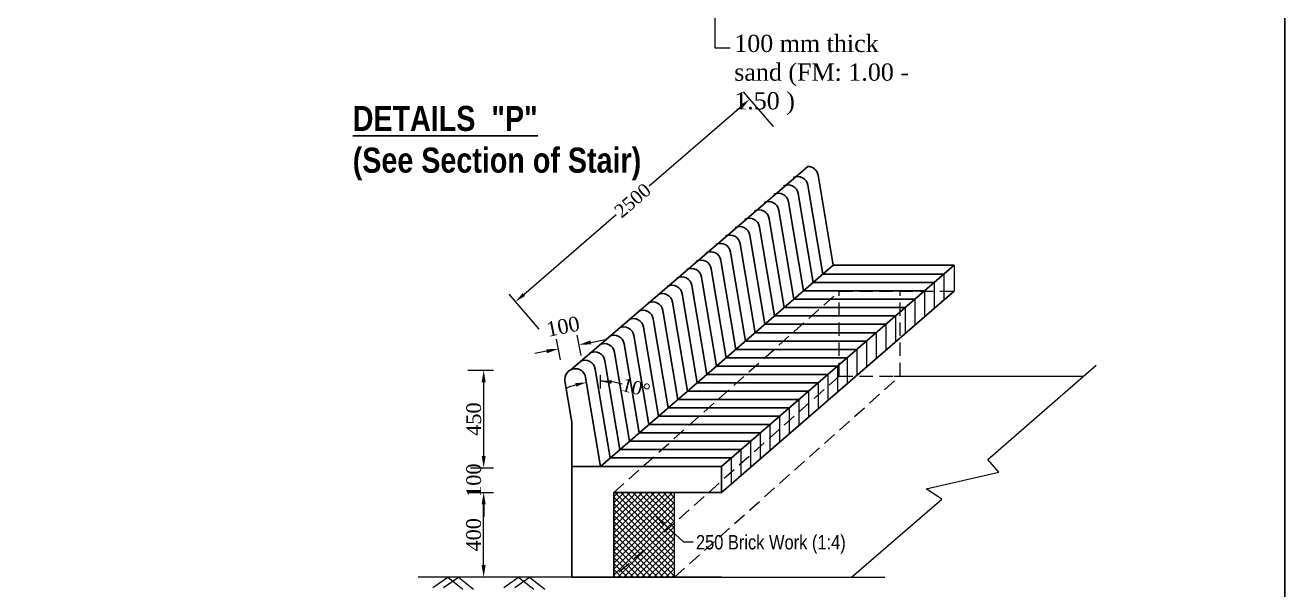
# Model space of a CAD drawing. Header units: metres. Extents: x -2434 to 11656, y -15288 to 8109.
# Drawn here: x 2378.8 to 2425.8, y -13504.94 to -13483.88 of the extents above; entities that cross this region are included whole.
import ezdxf

# ---------------------------------------------------------------- set-up
doc = ezdxf.new("R2010")
doc.units = ezdxf.units.M
doc.linetypes.add('DASHED', pattern=[0.75, 0.5, -0.25])
doc.layers.add('Blocks', color=11, linetype='Continuous', lineweight=9)
doc.layers.add('Layer1', color=7, linetype='Continuous', lineweight=13)
doc.styles.get("Standard").update_dxf_attribs({"font": 'times.ttf'})
doc.styles.add('TIMES', font='ARIALN.TTF')
doc.dimstyles.get("Standard").update_dxf_attribs({"dimtxt": 0.5, "dimasz": 0.4075, "dimexe": 0.364, "dimexo": 0.219, "dimgap": 0.09, "dimtad": 0, "dimdec": 0, "dimlfac": 1000, "dimzin": 0, "dimdsep": 46, "dimtxsty": 'Standard', "dimcen": 0.09, "dimadec": 0, "dimazin": 0, "dimtfac": 1, "dimtdec": 0, "dimtofl": 0, "dimtmove": 0, "dimatfit": 3, "dimfxl": 1, "dimtolj": 1, "dimtzin": 0, "dimarcsym": 0})
pattern_1 = [(45, (3992.27643, -9659.2829), (-0.1122532015, 0.1122532015), []), (135, (3992.27643, -9659.2829), (-0.1122532015, -0.1122532015), [])]

# ---------------------------------------------------------------- blocks, each defined once
blk = doc.blocks.new('*D703')
at = {"layer": 'Defpoints', "color": 0, "lineweight": -3}
for p in [(2395.076, -13501.31), (2395.902, -13501.31), (2396.538, -13504.473)]:
    blk.add_point(p, dxfattribs=at)
at = {"layer": 'Layer1', "color": 0, "lineweight": -2}
for p, q in [((2395.295, -13501.31), (2396.266, -13501.31)), ((2396.319, -13504.473), (2395.538, -13504.473))]:
    blk.add_line(p, q, dxfattribs=at)
at = {"layer": 'Layer1', "color": 7, "lineweight": -2}
blk.add_line((2395.902, -13504.023), (2395.902, -13501.76), dxfattribs=at)
at = {"layer": 'Layer1', "color": 7, "lineweight": -3}
for points in [[(2395.827, -13501.76), (2395.977, -13501.76), (2395.902, -13501.31)], [(2395.827, -13504.023), (2395.977, -13504.023), (2395.902, -13504.473)]]:
    blk.add_solid(points, dxfattribs=at)
at = {"layer": 'Layer1', "color": 0, "lineweight": 13, "insert": (2395.532, -13502.892), "char_height": 0.55, "attachment_point": 5, "rotation": 90}
blk.add_mtext('\\A1;400', dxfattribs=at)
blk = doc.blocks.new('*D704')
at = {"layer": 'Defpoints', "color": 0, "lineweight": -3}
for p in [(2395.219, -13500.398), (2395.904, -13500.398), (2395.076, -13501.31)]:
    blk.add_point(p, dxfattribs=at)
at = {"layer": 'Layer1', "color": 7, "lineweight": -2}
for p, q in [((2395.904, -13499.948), (2395.904, -13499.498)), ((2395.904, -13501.76), (2395.904, -13502.21))]:
    blk.add_line(p, q, dxfattribs=at)
at = {"layer": 'Layer1', "color": 0, "lineweight": -2}
for p, q in [((2395.438, -13500.398), (2396.268, -13500.398)), ((2395.295, -13501.31), (2396.268, -13501.31))]:
    blk.add_line(p, q, dxfattribs=at)
at = {"layer": 'Layer1', "color": 7, "lineweight": -3}
for points in [[(2395.829, -13499.948), (2395.979, -13499.948), (2395.904, -13500.398)], [(2395.829, -13501.76), (2395.979, -13501.76), (2395.904, -13501.31)]]:
    blk.add_solid(points, dxfattribs=at)
at = {"layer": 'Layer1', "color": 0, "lineweight": 13, "insert": (2395.534, -13500.854), "char_height": 0.55, "attachment_point": 5, "rotation": 90}
blk.add_mtext('\\A1;100', dxfattribs=at)
blk = doc.blocks.new('*D705')
at = {"layer": 'Defpoints', "color": 0, "lineweight": -3}
for p in [(2395.093, -13496.754), (2395.904, -13496.754), (2395.198, -13500.398)]:
    blk.add_point(p, dxfattribs=at)
at = {"layer": 'Layer1', "color": 0, "lineweight": -2}
for p, q in [((2395.312, -13496.754), (2396.268, -13496.754)), ((2395.417, -13500.398), (2396.268, -13500.398))]:
    blk.add_line(p, q, dxfattribs=at)
at = {"layer": 'Layer1', "color": 7, "lineweight": -2}
blk.add_line((2395.904, -13499.948), (2395.904, -13497.204), dxfattribs=at)
at = {"layer": 'Layer1', "color": 7, "lineweight": -3}
for points in [[(2395.829, -13497.204), (2395.979, -13497.204), (2395.904, -13496.754)], [(2395.829, -13499.948), (2395.979, -13499.948), (2395.904, -13500.398)]]:
    blk.add_solid(points, dxfattribs=at)
at = {"layer": 'Layer1', "color": 0, "lineweight": 13, "insert": (2395.534, -13498.576), "char_height": 0.55, "attachment_point": 5, "rotation": 90}
blk.add_mtext('\\A1;450', dxfattribs=at)
blk = doc.blocks.new('*D708')
at = {"layer": 'Blocks', "color": 0, "linetype": 'ByBlock', "lineweight": -2, "ltscale": 0.5}
for p, q in [((2406.713, -13487.663), (2405.594, -13486.368)), ((2405.524, -13486.909), (2402.073, -13489.891)), ((2397.401, -13493.929), (2400.852, -13490.947)), ((2397.974, -13495.215), (2396.855, -13493.92))]:
    blk.add_line(p, q, dxfattribs=at)
at = {"layer": 'Blocks', "color": 0, "linetype": 'ByBlock', "lineweight": -3, "ltscale": 0.5}
for points in [[(2405.479, -13486.858), (2405.568, -13486.961), (2405.832, -13486.643)], [(2397.357, -13493.877), (2397.445, -13493.98), (2397.093, -13494.195)]]:
    blk.add_solid(points, dxfattribs=at)
at = {"layer": 'Defpoints', "color": 0, "linetype": 'ByBlock', "lineweight": -3, "ltscale": 0.5}
for p in [(2405.832, -13486.643), (2406.857, -13487.829), (2398.117, -13495.381)]:
    blk.add_point(p, dxfattribs=at)
at = {"layer": 'Blocks', "color": 0, "linetype": 'ByBlock', "lineweight": 13, "ltscale": 0.5, "insert": (2401.462, -13490.419), "char_height": 0.5, "attachment_point": 5, "rotation": 40.8322}
blk.add_mtext('\\A1;2500', dxfattribs=at)
blk = doc.blocks.new('*D741')
at = {"layer": 'Defpoints', "color": 0, "lineweight": -3}
for p in [(2395.076, -13501.31), (2395.902, -13501.31), (2396.538, -13504.473)]:
    blk.add_point(p, dxfattribs=at)
at = {"layer": 'Layer1', "color": 0, "lineweight": -2}
for p, q in [((2395.295, -13501.31), (2396.266, -13501.31)), ((2396.319, -13504.473), (2395.538, -13504.473))]:
    blk.add_line(p, q, dxfattribs=at)
at = {"layer": 'Layer1', "color": 7, "lineweight": -2}
blk.add_line((2395.902, -13504.023), (2395.902, -13501.76), dxfattribs=at)
at = {"layer": 'Layer1', "color": 7, "lineweight": -3}
for points in [[(2395.827, -13501.76), (2395.977, -13501.76), (2395.902, -13501.31)], [(2395.827, -13504.023), (2395.977, -13504.023), (2395.902, -13504.473)]]:
    blk.add_solid(points, dxfattribs=at)
at = {"layer": 'Layer1', "color": 0, "lineweight": 13, "insert": (2395.532, -13502.892), "char_height": 0.55, "attachment_point": 5, "rotation": 90}
blk.add_mtext('\\A1;400', dxfattribs=at)
blk = doc.blocks.new('*D742')
at = {"layer": 'Defpoints', "color": 0, "lineweight": -3}
for p in [(2395.219, -13500.398), (2395.904, -13500.398), (2395.076, -13501.31)]:
    blk.add_point(p, dxfattribs=at)
at = {"layer": 'Layer1', "color": 7, "lineweight": -2}
for p, q in [((2395.904, -13499.948), (2395.904, -13499.498)), ((2395.904, -13501.76), (2395.904, -13502.21))]:
    blk.add_line(p, q, dxfattribs=at)
at = {"layer": 'Layer1', "color": 0, "lineweight": -2}
for p, q in [((2395.438, -13500.398), (2396.268, -13500.398)), ((2395.295, -13501.31), (2396.268, -13501.31))]:
    blk.add_line(p, q, dxfattribs=at)
at = {"layer": 'Layer1', "color": 7, "lineweight": -3}
for points in [[(2395.829, -13499.948), (2395.979, -13499.948), (2395.904, -13500.398)], [(2395.829, -13501.76), (2395.979, -13501.76), (2395.904, -13501.31)]]:
    blk.add_solid(points, dxfattribs=at)
at = {"layer": 'Layer1', "color": 0, "lineweight": 13, "insert": (2395.534, -13500.854), "char_height": 0.55, "attachment_point": 5, "rotation": 90}
blk.add_mtext('\\A1;100', dxfattribs=at)
blk = doc.blocks.new('*D743')
at = {"layer": 'Defpoints', "color": 0, "lineweight": -3}
for p in [(2395.093, -13496.754), (2395.904, -13496.754), (2395.198, -13500.398)]:
    blk.add_point(p, dxfattribs=at)
at = {"layer": 'Layer1', "color": 0, "lineweight": -2}
for p, q in [((2395.312, -13496.754), (2396.268, -13496.754)), ((2395.417, -13500.398), (2396.268, -13500.398))]:
    blk.add_line(p, q, dxfattribs=at)
at = {"layer": 'Layer1', "color": 7, "lineweight": -2}
blk.add_line((2395.904, -13499.948), (2395.904, -13497.204), dxfattribs=at)
at = {"layer": 'Layer1', "color": 7, "lineweight": -3}
for points in [[(2395.829, -13497.204), (2395.979, -13497.204), (2395.904, -13496.754)], [(2395.829, -13499.948), (2395.979, -13499.948), (2395.904, -13500.398)]]:
    blk.add_solid(points, dxfattribs=at)
at = {"layer": 'Layer1', "color": 0, "lineweight": 13, "insert": (2395.534, -13498.576), "char_height": 0.55, "attachment_point": 5, "rotation": 90}
blk.add_mtext('\\A1;450', dxfattribs=at)
blk = doc.blocks.new('*D746')
at = {"layer": 'Blocks', "color": 0, "linetype": 'ByBlock', "lineweight": -2, "ltscale": 0.5}
for p, q in [((2406.713, -13487.663), (2405.594, -13486.368)), ((2405.524, -13486.909), (2402.073, -13489.891)), ((2397.401, -13493.929), (2400.852, -13490.947)), ((2397.974, -13495.215), (2396.855, -13493.92))]:
    blk.add_line(p, q, dxfattribs=at)
at = {"layer": 'Blocks', "color": 0, "linetype": 'ByBlock', "lineweight": -3, "ltscale": 0.5}
for points in [[(2405.479, -13486.858), (2405.568, -13486.961), (2405.832, -13486.643)], [(2397.357, -13493.877), (2397.445, -13493.98), (2397.093, -13494.195)]]:
    blk.add_solid(points, dxfattribs=at)
at = {"layer": 'Defpoints', "color": 0, "linetype": 'ByBlock', "lineweight": -3, "ltscale": 0.5}
for p in [(2405.832, -13486.643), (2406.857, -13487.829), (2398.117, -13495.381)]:
    blk.add_point(p, dxfattribs=at)
at = {"layer": 'Blocks', "color": 0, "linetype": 'ByBlock', "lineweight": 13, "ltscale": 0.5, "insert": (2401.462, -13490.419), "char_height": 0.5, "attachment_point": 5, "rotation": 40.8322}
blk.add_mtext('\\A1;2500', dxfattribs=at)

msp = doc.modelspace()

# ---------------------------------------------------------------- hatches: boundary and pattern name
at = {"layer": 'Blocks', "linetype": 'ByBlock', "lineweight": 5, "ltscale": 0.5}
h = msp.add_hatch(dxfattribs=at)
h.set_pattern_fill('ANSI37', color=0, scale=0.05, style=0)
h.set_pattern_definition(pattern_1)
h.paths.add_polyline_path([(2403.026634, -13504.473215), (2403.026634, -13501.309909), (2400.759104, -13501.309909), (2400.759104, -13504.473215)])
h = msp.add_hatch(dxfattribs=at)
h.set_pattern_fill('ANSI37', color=0, scale=0.05, style=0)
h.set_pattern_definition(pattern_1)
h.paths.add_polyline_path([(2403.026634, -13504.473215), (2403.026634, -13501.309909), (2400.759104, -13501.309909), (2400.759104, -13504.473215)])

# ---------------------------------------------------------------- linework, layer by layer
at = {"color": 0, "linetype": 'DASHED', "lineweight": 9}
for p, q in [((2400.759104, -13501.309909), (2409.172365, -13493.807348)), ((2400.759104, -13501.309909), (2409.172365, -13493.807348)), ((2409.172365, -13493.807348), (2413.460216, -13493.807348)), ((2409.172365, -13496.970653), (2409.172365, -13493.807348)), ((2409.172365, -13493.807348), (2413.460216, -13493.807348)), ((2409.172365, -13496.970653), (2409.172365, -13493.807348)), ((2411.439894, -13496.970653), (2411.439894, -13493.807348)), ((2411.439894, -13496.970653), (2411.439894, -13493.807348)), ((2409.172365, -13496.970653), (2400.759104, -13504.473215)), ((2409.172365, -13496.970653), (2400.759104, -13504.473215)), ((2403.026634, -13504.473215), (2411.439894, -13496.970653)), ((2403.026634, -13504.473215), (2411.439894, -13496.970653)), ((2409.172365, -13496.970653), (2411.439894, -13496.970653)), ((2409.172365, -13496.970653), (2411.439894, -13496.970653))]:
    msp.add_line(p, q, dxfattribs=at)
at = {"color": 0, "linetype": 'Continuous', "lineweight": -3, "ltscale": 0.5}
for p, q in [((2411.202593, -13496.970653), (2418.289812, -13496.970653)), ((2411.202593, -13496.970653), (2418.289812, -13496.970653)), ((2403.026634, -13504.473215), (2403.026634, -13501.309909)), ((2403.026634, -13504.473215), (2403.026634, -13501.309909))]:
    msp.add_line(p, q, dxfattribs=at)
msp.add_lwpolyline([(2409.633068, -13504.473215), (2413.002778, -13501.561255), (2412.413864, -13501.171089), (2415.131108, -13500.561365), (2414.715881, -13500.080865), (2418.760432, -13496.561097)], dxfattribs=at)
msp.add_lwpolyline([(2409.633068, -13504.473215), (2413.002778, -13501.561255), (2412.413864, -13501.171089), (2415.131108, -13500.561365), (2414.715881, -13500.080865), (2418.760432, -13496.561097)], dxfattribs=at)
at = {"layer": 'Blocks', "color": 0, "linetype": 'ByBlock', "lineweight": 30, "ltscale": 0.5}
for p, q in [((2399.149708, -13496.734229), (2407.996387, -13489.14748)), ((2399.149708, -13496.734229), (2407.996387, -13489.14748)), ((2408.947666, -13492.835325), (2408.38159, -13489.473248)), ((2408.947666, -13492.835325), (2408.38159, -13489.473248)), ((2408.199985, -13493.481439), (2407.64135, -13490.163556)), ((2408.199985, -13493.481439), (2407.64135, -13490.163556)), ((2408.560633, -13493.169782), (2408.001998, -13489.851899)), ((2408.560633, -13493.169782), (2408.001998, -13489.851899)), ((2407.839337, -13493.793096), (2407.280702, -13490.475213)), ((2407.839337, -13493.793096), (2407.280702, -13490.475213)), ((2407.118041, -13494.416409), (2406.559406, -13491.098526)), ((2407.118041, -13494.416409), (2406.559406, -13491.098526)), ((2407.478689, -13494.104752), (2406.920054, -13490.786869)), ((2407.478689, -13494.104752), (2406.920054, -13490.786869)), ((2406.757392, -13494.728066), (2406.198758, -13491.410183)), ((2406.757392, -13494.728066), (2406.198758, -13491.410183)), ((2406.036096, -13495.351379), (2405.477461, -13492.033496)), ((2406.036096, -13495.351379), (2405.477461, -13492.033496)), ((2406.396744, -13495.039723), (2405.838109, -13491.721839)), ((2406.396744, -13495.039723), (2405.838109, -13491.721839)), ((2405.675448, -13495.663036), (2405.116813, -13492.345153)), ((2405.675448, -13495.663036), (2405.116813, -13492.345153)), ((2400.265726, -13500.337886), (2408.947666, -13492.835325)), ((2400.265726, -13500.337886), (2408.947666, -13492.835325)), ((2404.954152, -13496.286349), (2404.395517, -13492.968466)), ((2404.954152, -13496.286349), (2404.395517, -13492.968466)), ((2405.3148, -13495.974693), (2404.756165, -13492.65681)), ((2405.3148, -13495.974693), (2404.756165, -13492.65681)), ((2404.778276, -13500.337886), (2413.460216, -13492.835325)), ((2404.778276, -13500.337886), (2413.460216, -13492.835325)), ((2408.947666, -13492.835325), (2413.460216, -13492.835325)), ((2408.947666, -13492.835325), (2413.460216, -13492.835325)), ((2404.593504, -13496.598006), (2404.034869, -13493.280123)), ((2404.593504, -13496.598006), (2404.034869, -13493.280123)), ((2408.199985, -13493.481439), (2412.712535, -13493.481439)), ((2408.199985, -13493.481439), (2412.712535, -13493.481439)), ((2408.560633, -13493.169782), (2413.073183, -13493.169782)), ((2408.560633, -13493.169782), (2413.073183, -13493.169782)), ((2403.872207, -13497.221319), (2403.313572, -13493.903436)), ((2403.872207, -13497.221319), (2403.313572, -13493.903436)), ((2404.232855, -13496.909663), (2403.674221, -13493.59178)), ((2404.232855, -13496.909663), (2403.674221, -13493.59178)), ((2404.778276, -13501.309909), (2413.460216, -13493.807348)), ((2404.778276, -13501.309909), (2413.460216, -13493.807348)), ((2407.839337, -13493.793096), (2412.351887, -13493.793096)), ((2407.839337, -13493.793096), (2412.351887, -13493.793096)), ((2403.511559, -13497.532976), (2402.952924, -13494.215093)), ((2403.511559, -13497.532976), (2402.952924, -13494.215093)), ((2407.118041, -13494.416409), (2411.630591, -13494.416409)), ((2407.118041, -13494.416409), (2411.630591, -13494.416409)), ((2407.478689, -13494.104752), (2411.991239, -13494.104752)), ((2407.478689, -13494.104752), (2411.991239, -13494.104752)), ((2402.790263, -13498.156289), (2402.231628, -13494.838406)), ((2402.790263, -13498.156289), (2402.231628, -13494.838406)), ((2403.150911, -13497.844633), (2402.592276, -13494.52675)), ((2403.150911, -13497.844633), (2402.592276, -13494.52675)), ((2406.757392, -13494.728066), (2411.269943, -13494.728066)), ((2406.757392, -13494.728066), (2411.269943, -13494.728066)), ((2402.429615, -13498.467946), (2401.87098, -13495.150063)), ((2402.429615, -13498.467946), (2401.87098, -13495.150063)), ((2406.036096, -13495.351379), (2410.548646, -13495.351379)), ((2406.036096, -13495.351379), (2410.548646, -13495.351379)), ((2406.396744, -13495.039723), (2410.909295, -13495.039723)), ((2406.396744, -13495.039723), (2410.909295, -13495.039723)), ((2401.708318, -13499.09126), (2401.149684, -13495.773376)), ((2401.708318, -13499.09126), (2401.149684, -13495.773376)), ((2402.068967, -13498.779603), (2401.510332, -13495.46172)), ((2402.068967, -13498.779603), (2401.510332, -13495.46172)), ((2405.675448, -13495.663036), (2410.187998, -13495.663036)), ((2405.675448, -13495.663036), (2410.187998, -13495.663036)), ((2401.34767, -13499.402916), (2400.789035, -13496.085033)), ((2401.34767, -13499.402916), (2400.789035, -13496.085033)), ((2404.954152, -13496.286349), (2409.466702, -13496.286349)), ((2404.954152, -13496.286349), (2409.466702, -13496.286349)), ((2405.3148, -13495.974693), (2409.82735, -13495.974693)), ((2405.3148, -13495.974693), (2409.82735, -13495.974693)), ((2400.626374, -13500.02623), (2400.067739, -13496.708347)), ((2400.626374, -13500.02623), (2400.067739, -13496.708347)), ((2400.987022, -13499.714573), (2400.428387, -13496.39669)), ((2400.987022, -13499.714573), (2400.428387, -13496.39669)), ((2404.593504, -13496.598006), (2409.106054, -13496.598006)), ((2404.593504, -13496.598006), (2409.106054, -13496.598006)), ((2399.196604, -13498.693451), (2398.936685, -13497.149717)), ((2399.196604, -13498.693451), (2398.936685, -13497.149717)), ((2400.265726, -13500.337886), (2399.707091, -13497.020003)), ((2400.265726, -13500.337886), (2399.707091, -13497.020003)), ((2403.872207, -13497.221319), (2408.384758, -13497.221319)), ((2403.872207, -13497.221319), (2408.384758, -13497.221319)), ((2404.232855, -13496.909663), (2408.745406, -13496.909663)), ((2404.232855, -13496.909663), (2408.745406, -13496.909663)), ((2403.511559, -13497.532976), (2408.024109, -13497.532976)), ((2403.511559, -13497.532976), (2408.024109, -13497.532976)), ((2402.790263, -13498.156289), (2407.302813, -13498.156289)), ((2402.790263, -13498.156289), (2407.302813, -13498.156289)), ((2403.150911, -13497.844633), (2407.663461, -13497.844633)), ((2403.150911, -13497.844633), (2407.663461, -13497.844633)), ((2402.429615, -13498.467946), (2406.942165, -13498.467946)), ((2402.429615, -13498.467946), (2406.942165, -13498.467946)), ((2399.196604, -13504.473215), (2399.196604, -13498.693451)), ((2399.196604, -13504.473215), (2399.196604, -13498.693451)), ((2401.708318, -13499.09126), (2406.220869, -13499.09126)), ((2401.708318, -13499.09126), (2406.220869, -13499.09126)), ((2402.068967, -13498.779603), (2406.581517, -13498.779603)), ((2402.068967, -13498.779603), (2406.581517, -13498.779603)), ((2401.34767, -13499.402916), (2405.860221, -13499.402916)), ((2401.34767, -13499.402916), (2405.860221, -13499.402916)), ((2400.626374, -13500.02623), (2405.138924, -13500.02623)), ((2400.626374, -13500.02623), (2405.138924, -13500.02623)), ((2400.987022, -13499.714573), (2405.499572, -13499.714573)), ((2400.987022, -13499.714573), (2405.499572, -13499.714573)), ((2400.265726, -13500.337886), (2404.778276, -13500.337886)), ((2400.265726, -13500.337886), (2404.778276, -13500.337886)), ((2404.778276, -13500.337886), (2404.778276, -13501.309909)), ((2404.778276, -13500.337886), (2404.778276, -13501.309909)), ((2400.759104, -13501.309909), (2404.778276, -13501.309909)), ((2400.759104, -13504.473215), (2400.759104, -13501.309909)), ((2400.759104, -13501.309909), (2404.778276, -13501.309909)), ((2400.759104, -13504.473215), (2400.759104, -13501.309909))]:
    msp.add_line(p, q, dxfattribs=at)
at = {"layer": 'Blocks', "color": 0, "linetype": 'ByBlock', "lineweight": 13, "ltscale": 0.5}
for p, q in [((2413.460216, -13492.835325), (2413.460216, -13493.807348)), ((2413.460216, -13492.835325), (2413.460216, -13493.807348)), ((2412.712535, -13493.481439), (2412.712535, -13494.453462)), ((2412.712535, -13493.481439), (2412.712535, -13494.453462)), ((2413.073183, -13493.169782), (2413.073183, -13494.141805)), ((2413.073183, -13493.169782), (2413.073183, -13494.141805)), ((2412.351887, -13493.793096), (2412.351887, -13494.765118)), ((2412.351887, -13493.793096), (2412.351887, -13494.765118)), ((2411.630591, -13494.416409), (2411.630591, -13495.388432)), ((2411.630591, -13494.416409), (2411.630591, -13495.388432)), ((2411.991239, -13494.104752), (2411.991239, -13495.076775)), ((2411.991239, -13494.104752), (2411.991239, -13495.076775)), ((2411.269943, -13494.728066), (2411.269943, -13495.700088)), ((2411.269943, -13494.728066), (2411.269943, -13495.700088)), ((2410.548646, -13495.351379), (2410.548646, -13496.323402)), ((2410.548646, -13495.351379), (2410.548646, -13496.323402)), ((2410.909295, -13495.039723), (2410.909295, -13496.011745)), ((2410.909295, -13495.039723), (2410.909295, -13496.011745)), ((2410.187998, -13495.663036), (2410.187998, -13496.635059)), ((2410.187998, -13495.663036), (2410.187998, -13496.635059)), ((2409.466702, -13496.286349), (2409.466702, -13497.258372)), ((2409.466702, -13496.286349), (2409.466702, -13497.258372)), ((2409.82735, -13495.974693), (2409.82735, -13496.946715)), ((2409.82735, -13495.974693), (2409.82735, -13496.946715)), ((2409.106054, -13496.598006), (2409.106054, -13497.570029)), ((2409.106054, -13496.598006), (2409.106054, -13497.570029)), ((2400.265726, -13497.436281), (2400.265726, -13496.934759)), ((2400.265726, -13497.436281), (2400.265726, -13496.934759)), ((2408.384758, -13497.221319), (2408.384758, -13498.193342)), ((2408.384758, -13497.221319), (2408.384758, -13498.193342)), ((2408.745406, -13496.909663), (2408.745406, -13497.881685)), ((2408.745406, -13496.909663), (2408.745406, -13497.881685)), ((2408.024109, -13497.532976), (2408.024109, -13498.504999)), ((2408.024109, -13497.532976), (2408.024109, -13498.504999)), ((2407.302813, -13498.156289), (2407.302813, -13499.128312)), ((2407.302813, -13498.156289), (2407.302813, -13499.128312)), ((2407.663461, -13497.844633), (2407.663461, -13498.816655)), ((2407.663461, -13497.844633), (2407.663461, -13498.816655)), ((2406.942165, -13498.467946), (2406.942165, -13499.439969)), ((2406.942165, -13498.467946), (2406.942165, -13499.439969)), ((2406.220869, -13499.09126), (2406.220869, -13500.063282)), ((2406.220869, -13499.09126), (2406.220869, -13500.063282)), ((2406.581517, -13498.779603), (2406.581517, -13499.751625)), ((2406.581517, -13498.779603), (2406.581517, -13499.751625)), ((2405.860221, -13499.402916), (2405.860221, -13500.374939)), ((2405.860221, -13499.402916), (2405.860221, -13500.374939)), ((2405.138924, -13500.02623), (2405.138924, -13500.998252)), ((2405.138924, -13500.02623), (2405.138924, -13500.998252)), ((2405.499572, -13499.714573), (2405.499572, -13500.686596)), ((2405.499572, -13499.714573), (2405.499572, -13500.686596)), ((2399.196604, -13504.473215), (2393.457385, -13504.473215)), ((2399.196604, -13504.473215), (2393.457385, -13504.473215))]:
    msp.add_line(p, q, dxfattribs=at)
at = {"layer": 'Blocks', "color": 0, "linetype": 'ByBlock', "lineweight": 30, "ltscale": 0.5}
msp.add_lwpolyline([(2404.778276, -13501.309909), (2404.778276, -13500.337886), (2399.196604, -13500.337886), (2399.196604, -13504.473215), (2404.778276, -13504.473215)], dxfattribs=at)
msp.add_lwpolyline([(2404.778276, -13501.309909), (2404.778276, -13500.337886), (2399.196604, -13500.337886), (2399.196604, -13504.473215), (2404.778276, -13504.473215)], dxfattribs=at)
at = {"layer": 'Blocks', "color": 0, "linetype": 'ByBlock', "lineweight": 13, "ltscale": 0.5}
for points in [[(2394.007103, -13504.859439), (2394.562682, -13504.473215), (2395.129424, -13504.926031)], [(2394.007103, -13504.859439), (2394.562682, -13504.473215), (2395.129424, -13504.926031)], [(2394.40712, -13504.859439), (2394.962699, -13504.473215), (2395.529441, -13504.926031)], [(2394.40712, -13504.859439), (2394.962699, -13504.473215), (2395.529441, -13504.926031)], [(2396.651813, -13504.859439), (2397.207393, -13504.473215), (2397.774135, -13504.926031)], [(2396.651813, -13504.859439), (2397.207393, -13504.473215), (2397.774135, -13504.926031)], [(2397.062993, -13504.859439), (2397.618573, -13504.473215), (2398.185315, -13504.926031)], [(2397.062993, -13504.859439), (2397.618573, -13504.473215), (2398.185315, -13504.926031)]]:
    msp.add_lwpolyline(points, dxfattribs=at)
at = {"layer": 'Blocks', "color": 0, "linetype": 'ByBlock', "lineweight": 30, "ltscale": 0.5}
for centre, end in [((2407.996387, -13489.538105), 90), ((2407.996387, -13489.538105), 90), ((2407.616795, -13489.916756), 115.1317154), ((2407.616795, -13489.916756), 115.1317154), ((2406.895499, -13490.54007), 115.1317154), ((2406.895499, -13490.54007), 115.1317154), ((2407.256147, -13490.228413), 115.1317154), ((2407.256147, -13490.228413), 115.1317154), ((2406.534851, -13490.851726), 115.1317154), ((2406.534851, -13490.851726), 115.1317154), ((2405.813554, -13491.47504), 115.1317154), ((2405.813554, -13491.47504), 115.1317154), ((2406.174203, -13491.163383), 115.1317154), ((2406.174203, -13491.163383), 115.1317154), ((2405.452906, -13491.786696), 115.1317154), ((2405.452906, -13491.786696), 115.1317154), ((2404.73161, -13492.41001), 115.1317154), ((2404.73161, -13492.41001), 115.1317154), ((2405.092258, -13492.098353), 115.1317154), ((2405.092258, -13492.098353), 115.1317154), ((2404.370962, -13492.721667), 115.1317154), ((2404.370962, -13492.721667), 115.1317154), ((2403.649666, -13493.34498), 115.1317154), ((2403.649666, -13493.34498), 115.1317154), ((2404.010314, -13493.033323), 115.1317154), ((2404.010314, -13493.033323), 115.1317154), ((2403.289017, -13493.656637), 115.1317154), ((2403.289017, -13493.656637), 115.1317154), ((2402.567721, -13494.27995), 115.1317154), ((2402.567721, -13494.27995), 115.1317154), ((2402.928369, -13493.968293), 115.1317154), ((2402.928369, -13493.968293), 115.1317154), ((2402.207073, -13494.591607), 115.1317154), ((2402.207073, -13494.591607), 115.1317154), ((2401.485777, -13495.21492), 115.1317154), ((2401.485777, -13495.21492), 115.1317154), ((2401.846425, -13494.903263), 115.1317154), ((2401.846425, -13494.903263), 115.1317154), ((2401.125129, -13495.526577), 115.1317154), ((2401.125129, -13495.526577), 115.1317154), ((2400.403832, -13496.14989), 115.1317154), ((2400.403832, -13496.14989), 115.1317154), ((2400.76448, -13495.838233), 115.1317154), ((2400.76448, -13495.838233), 115.1317154), ((2400.043184, -13496.461547), 115.1317154), ((2400.043184, -13496.461547), 115.1317154), ((2399.321888, -13497.08486), 189.5572991), ((2399.321888, -13497.08486), 189.5572991), ((2399.682536, -13496.773203), 115.1317154), ((2399.682536, -13496.773203), 115.1317154)]:
    msp.add_arc(centre, 0.390625, 9.5572991, end, dxfattribs=at)
at = {"layer": 'Blocks', "color": 0, "linetype": 'ByBlock', "lineweight": 13, "ltscale": 0.5}
for start, end in [(75.2568308, 90), (75.2568308, 90), (75.2873677, 82.6436838), (75.2873677, 82.6436838), (106.9136152, 114.2699314), (106.9136152, 114.2699314)]:
    msp.add_arc((2400.265726, -13500.337886), 3.176056, start, end, dxfattribs=at)
for points in [[(2399.326167, -13497.233099), (2399.357267, -13497.365325), (2399.738393, -13497.205913)], [(2399.326167, -13497.233099), (2399.357267, -13497.365325), (2399.738393, -13497.205913)], [(2400.668029, -13497.255749), (2400.676743, -13497.120195), (2400.265726, -13497.16183)], [(2400.668029, -13497.255749), (2400.676743, -13497.120195), (2400.265726, -13497.16183)]]:
    msp.add_solid(points, dxfattribs=at)
at = {"layer": 'Layer1', "color": 7, "lineweight": 13}
for p, q in [((2398.773463, -13496.36736), (2398.619778, -13495.599352)), ((2398.773463, -13496.36736), (2398.619778, -13495.599352)), ((2399.543616, -13496.205643), (2399.391394, -13495.444946)), ((2399.543616, -13496.205643), (2399.391394, -13495.444946)), ((2399.904069, -13495.713571), (2400.515936, -13495.591132)), ((2399.904069, -13495.713571), (2400.515936, -13495.591132)), ((2398.249949, -13496.044574), (2397.808697, -13496.132873)), ((2398.249949, -13496.044574), (2397.808697, -13496.132873)), ((2400.759104, -13504.473215), (2410.874835, -13504.473215)), ((2400.759104, -13504.473215), (2410.874835, -13504.473215))]:
    msp.add_line(p, q, dxfattribs=at)
at = {"layer": 'Layer1', "color": 7, "lineweight": 30}
msp.add_lwpolyline([(2402.153521, -13535.653562), (2314.696582, -13535.653562), (2314.696582, -13458.291817), (2425.795662, -13458.291817), (2425.795662, -13519.176752), (2425.795662, -13533.131332), (2425.795662, -13535.653562)], close=True, dxfattribs=at)
msp.add_lwpolyline([(2402.153521, -13535.653562), (2314.696582, -13535.653562), (2314.696582, -13458.291817), (2425.795662, -13458.291817), (2425.795662, -13519.176752), (2425.795662, -13533.131332), (2425.795662, -13535.653562)], close=True, dxfattribs=at)
at = {"layer": 'Layer1', "color": 7, "lineweight": 13}
for points in [[(2399.889353, -13495.640029), (2399.918786, -13495.787113), (2399.462817, -13495.801869)], [(2399.889353, -13495.640029), (2399.918786, -13495.787113), (2399.462817, -13495.801869)], [(2398.235233, -13495.971032), (2398.264666, -13496.118116), (2398.691201, -13495.956276)], [(2398.235233, -13495.971032), (2398.264666, -13496.118116), (2398.691201, -13495.956276)]]:
    msp.add_solid(points, dxfattribs=at)

# ---------------------------------------------------------------- texts
at = {"layer": 'Blocks', "color": 0, "linetype": 'ByBlock', "lineweight": 13}
msp.add_text('10° ', height=0.5, rotation=345.2568308, dxfattribs=at).set_placement((2401.014837, -13497.504869))
msp.add_text('10° ', height=0.5, rotation=345.2568308, dxfattribs=at).set_placement((2401.014837, -13497.504869))
at = {"layer": 'Layer1', "color": 7, "lineweight": 30, "attachment_point": 1, "style": 'TIMES'}
for s, insert, char_height, width in [('{\\fTimes New Roman|b0|i0|c0|p18;100 mm thick sand (FM: 1.00 - 1.50 )}', (2405.252326, -13484.237982), 0.6422922, 7.3790872), ('{\\fTimes New Roman|b0|i0|c0|p18;100 mm thick sand (FM: 1.00 - 1.50 )}', (2405.252326, -13484.237982), 0.6422922, 7.3790872), ('{\\fArial Narrow|b1|i0|c0|p34;\\LDETAILS  "P"\\P\\l(See Section of Stair)}', (2391.017319, -13486.89002), 0.9342432, 21.86326478), ('{\\fArial Narrow|b1|i0|c0|p34;\\LDETAILS  "P"\\P\\l(See Section of Stair)}', (2391.017319, -13486.89002), 0.9342432, 21.86326478)]:
    msp.add_mtext(s, dxfattribs=dict(at, insert=insert, char_height=char_height, width=width))
at = {"layer": 'Layer1', "color": 7, "lineweight": 13, "insert": (2398.862797, -13495.120504), "char_height": 0.55, "attachment_point": 5, "rotation": 11.3158973}
msp.add_mtext('\\A1;100', dxfattribs=at)
at = {"layer": 'Layer1', "color": 7, "lineweight": 13, "insert": (2403.824253, -13502.901636), "char_height": 0.5352435, "width": 5.87162151, "attachment_point": 1, "style": 'TIMES'}
msp.add_mtext('250 Brick Work (1:4)', dxfattribs=at)

# ---------------------------------------------------------------- dimensions: what is measured, and where the dimension line sits
at = {"layer": 'Blocks', "color": 0, "linetype": 'ByBlock', "lineweight": 13, "ltscale": 0.5}
for picture in ['*D708', '*D746']:
    dim = msp.add_aligned_dim(p1=(2398.1173, -13495.380764), p2=(2406.856656, -13487.828586), distance=1.567013, text='2500', dimstyle='Standard', override={"dimdec": 2, "dimlfac": 1, "dimpost": ' m', "dimtdec": 2, "dimfxl": 700, "dimfxlon": 1}, dxfattribs=at)
    dim.commit()
    dim.dimension.update_dxf_attribs({"geometry": picture, "text_midpoint": (2401.462393, -13490.419029)})
at = {"layer": 'Layer1', "color": 7, "lineweight": 13}
for base, p1, p2, text, picture, middle in [((2395.90375, -13496.753991), (2395.19831, -13500.397642), (2395.09275, -13496.753991), '450', '*D705', (2395.533992, -13498.575816)), ((2395.90375, -13496.753991), (2395.19831, -13500.397642), (2395.09275, -13496.753991), '450', '*D743', (2395.533992, -13498.575816)), ((2395.901541, -13501.309909), (2396.538455, -13504.473215), (2395.076316, -13501.309909), '400', '*D703', (2395.531782, -13502.891562)), ((2395.901541, -13501.309909), (2396.538455, -13504.473215), (2395.076316, -13501.309909), '400', '*D741', (2395.531782, -13502.891562))]:
    dim = msp.add_linear_dim(base=base, p1=p1, p2=p2, angle=90, text=text, dimstyle='Standard', override={"dimtxt": 0.55, "dimasz": 0.45, "dimtad": 1, "dimdec": 2, "dimrnd": 0.002, "dimpost": 'm', "dimcen": 0.05, "dimclrd": 7, "dimadec": 1, "dimtdec": 2, "dimfrac": 2}, dxfattribs=at)
    dim.commit()
    dim.dimension.update_dxf_attribs({"geometry": picture, "text_midpoint": middle})
for picture in ['*D704', '*D742']:
    dim = msp.add_linear_dim(base=(2395.90375, -13500.397642), p1=(2395.076316, -13501.309909), p2=(2395.218952, -13500.397642), angle=90, text='100', dimstyle='Standard', override={"dimtxt": 0.55, "dimasz": 0.45, "dimtad": 1, "dimdec": 2, "dimrnd": 0.002, "dimpost": 'm', "dimcen": 0.05, "dimclrd": 7, "dimadec": 1, "dimtdec": 2, "dimfrac": 2}, dxfattribs=at)
    dim.commit()
    dim.dimension.update_dxf_attribs({"geometry": picture, "text_midpoint": (2395.90375, -13500.853775), "dimtype": 160})

# ---------------------------------------------------------------- leaders
at = {"layer": 'Blocks', "color": 0, "linetype": 'ByBlock', "lineweight": 13, "ltscale": 0.5}
msp.add_leader([(2402.328011, -13502.203708), (2403.355494, -13503.154541), (2403.724707, -13503.154541)], dimstyle='Standard', override={"dimgap": 0.09, "dimtad": 0, "dimdec": 2, "dimlfac": 1, "dimpost": ' m', "dimtdec": 2, "dimfxl": 0.12, "dimfxlon": 1}, dxfattribs=at)
msp.add_leader([(2402.328011, -13502.203708), (2403.355494, -13503.154541), (2403.724707, -13503.154541)], dimstyle='Standard', override={"dimgap": 0.09, "dimtad": 0, "dimdec": 2, "dimlfac": 1, "dimpost": ' m', "dimtdec": 2, "dimfxl": 0.12, "dimfxlon": 1}, dxfattribs=at)
at = {"layer": 'Layer1', "color": 7, "lineweight": 20}
msp.add_leader([(2404.533813, -13481.459353), (2404.52756, -13484.722507), (2405.106185, -13484.722507)], dimstyle='Standard', override={"dimtxt": 0.75, "dimasz": 0.75, "dimdec": 2, "dimrnd": 0.002, "dimpost": 'm', "dimcen": 0.05, "dimclrd": 7, "dimadec": 1, "dimtdec": 2, "dimfrac": 2}, dxfattribs=at)
msp.add_leader([(2404.533813, -13481.459353), (2404.52756, -13484.722507), (2405.106185, -13484.722507)], dimstyle='Standard', override={"dimtxt": 0.75, "dimasz": 0.75, "dimdec": 2, "dimrnd": 0.002, "dimpost": 'm', "dimcen": 0.05, "dimclrd": 7, "dimadec": 1, "dimtdec": 2, "dimfrac": 2}, dxfattribs=at)

doc.saveas('drawing.dxf')
